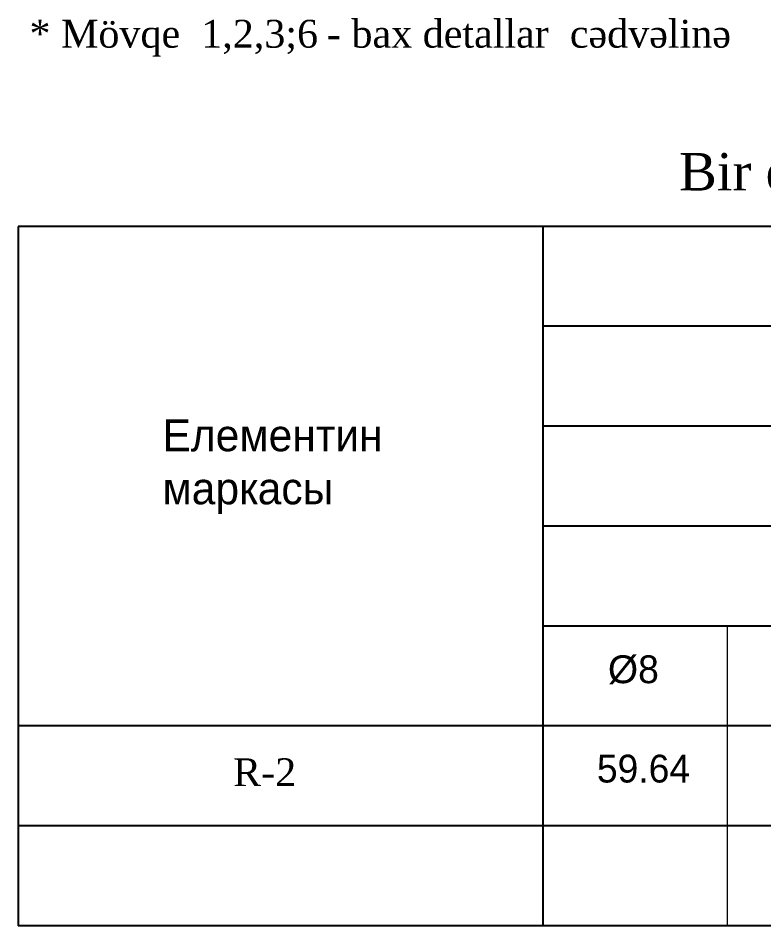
# Model space of a CAD drawing. Header units: millimetres. Extents: x -149347 to 251215, y -2929184 to -2541447.
# Drawn here: x 87979 to 94352, y -2634781 to -2627021 of the extents above; entities that cross this region are included whole.
import ezdxf

# ---------------------------------------------------------------- set-up
doc = ezdxf.new("R2010")
doc.units = ezdxf.units.MM
doc.layers.add('A-Wall', color=7, linetype='Continuous', lineweight=30)
doc.layers.add('APS_MADEIRA', color=35, linetype='Continuous', lineweight=15)
doc.styles.add('A3_Times_AzLat', font='A3TI(LA).TTF')
doc.styles.add('style6', font='ARIALN.TTF', dxfattribs={"height": 300})

msp = doc.modelspace()

# ---------------------------------------------------------------- linework, layer by layer
at = {"ltscale": 3}
for p, q in [((105785.04595, -2628801.33012), (87978.78491, -2628801.33012)), ((87978.78491, -2628801.33012), (87978.78491, -2634780.62172)), ((92463.49302, -2628801.33012), (92463.49302, -2634780.62172)), ((103649.47066, -2629655.24102), (92463.49302, -2629655.24102)), ((103649.47066, -2630509.47114), (92463.49302, -2630509.47114)), ((103649.47066, -2631363.70125), (92463.49302, -2631363.70125)), ((103649.47066, -2632217.93137), (92463.49302, -2632217.93137)), ((105785.04595, -2633072.16149), (87978.78491, -2633072.16149)), ((105785.04595, -2633926.3916), (87978.78491, -2633926.3916)), ((105785.04595, -2634780.62172), (87978.78491, -2634780.62172))]:
    msp.add_line(p, q, dxfattribs=at)
at = {"layer": 'APS_MADEIRA', "color": 7, "lineweight": 15, "ltscale": 25}
for p, q in [((92463.49302, -2632217.93137), (92463.49302, -2634780.62172)), ((94039.38186, -2632217.93137), (94039.38186, -2634780.62172))]:
    msp.add_line(p, q, dxfattribs=at)

# ---------------------------------------------------------------- texts
at = {"color": 0, "lineweight": 0, "attachment_point": 1}
for s, insert, char_height, width, style in [('\\pxt22.667;{\\fTimes New Roman|b0|i0|c238|p18;* Mövqe  1,\\fTimes New Roman|b0|i0|c0|p18;2,3\\fTimes New Roman|b0|i0|c238|p18;;6} {\\fTimes New Roman|b0|i0|c238|p18;- bax detallar  cədvəlinə} ', (88075.55521, -2627035.53339), 238, 17749.0345612, 'style6'), ('\\pt8620.7;{\\fTimes New Roman|b0|i0|c238|p18;Bir element üçün} {\\fTimes New Roman|b0|i0|c238|p18;polad sərfi cədvəli}', (93627.03783, -2628173.89949), 320.33629353, 18427.4872438, 'A3_Times_AzLat'), ('Елементин\\Pмаркасы', (89212.11496, -2630451.61892), 272, 5180.7666075, 'A3_Times_AzLat'), ('{\\fArial|b0|i0|c204|p32;Ø}8  ', (93018.77089, -2632468.22869), 238, 9423.318476, 'A3_Times_AzLat')]:
    msp.add_mtext(s, dxfattribs=dict(at, insert=insert, char_height=char_height, width=width, style=style))
at = {"lineweight": 9, "insert": (89815.7019, -2633348.45092), "char_height": 238, "width": 6940.3420685, "attachment_point": 1, "style": 'A3_Times_AzLat'}
msp.add_mtext('{\\fTimes New Roman|b0|i0|c0|p18;R-2}', dxfattribs=at)
at = {"layer": 'A-Wall', "color": 0, "insert": (93323.1593, -2633317.46464), "char_height": 238, "width": 19879.9205725, "attachment_point": 2, "style": 'A3_Times_AzLat'}
msp.add_mtext('59.64', dxfattribs=at)

doc.saveas('drawing.dxf')
